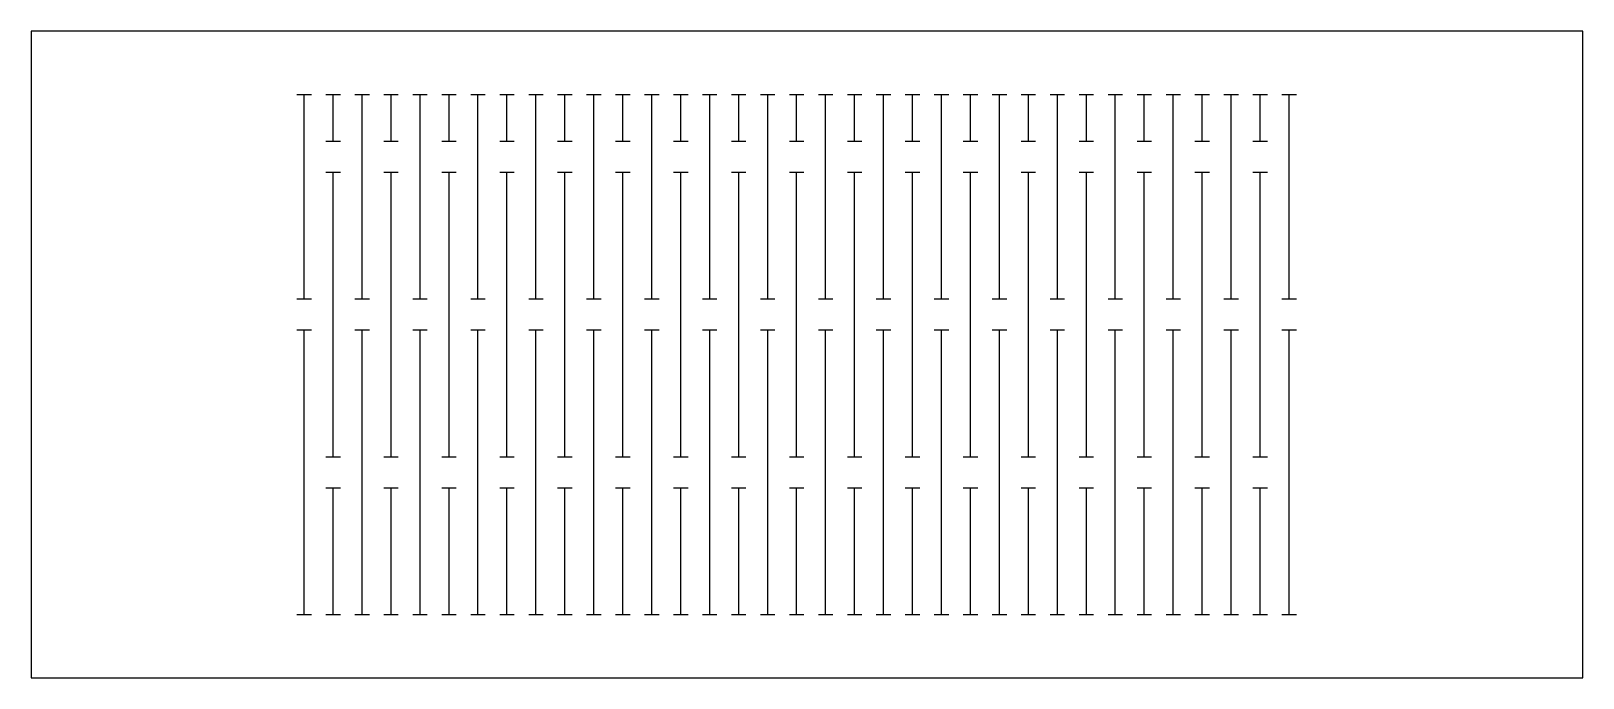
# Model space of a CAD drawing. Header units: millimetres. Extents: x 0 to 120, y 0 to 50.
import ezdxf

# ---------------------------------------------------------------- set-up
doc = ezdxf.new("R2010")
doc.units = ezdxf.units.MM
doc.layers.add('CUT', color=1, linetype='Continuous')

msp = doc.modelspace()

# ---------------------------------------------------------------- linework, layer by layer
at = {"layer": 'CUT'}
msp.add_lwpolyline([(120, 0), (120, 50), (0, 50), (0, 0), (120, 0)], close=True, dxfattribs=at)
for points in [[(20.56, 45.1), (21.68, 45.1)], [(21.12, 29.3), (21.12, 45.1)], [(22.8, 45.1), (23.92, 45.1)], [(23.36, 41.5), (23.36, 45.1)], [(25.04, 45.1), (26.16, 45.1)], [(25.6, 29.3), (25.6, 45.1)], [(27.28, 45.1), (28.4, 45.1)], [(27.84, 41.5), (27.84, 45.1)], [(29.52, 45.1), (30.64, 45.1)], [(30.08, 29.3), (30.08, 45.1)], [(31.76, 45.1), (32.88, 45.1)], [(32.32, 41.5), (32.32, 45.1)], [(34, 45.1), (35.12, 45.1)], [(34.56, 29.3), (34.56, 45.1)], [(36.24, 45.1), (37.36, 45.1)], [(36.8, 41.5), (36.8, 45.1)], [(38.48, 45.1), (39.6, 45.1)], [(39.04, 29.3), (39.04, 45.1)], [(40.72, 45.1), (41.84, 45.1)], [(41.28, 41.5), (41.28, 45.1)], [(42.96, 45.1), (44.08, 45.1)], [(43.52, 29.3), (43.52, 45.1)], [(45.2, 45.1), (46.32, 45.1)], [(45.76, 41.5), (45.76, 45.1)], [(47.44, 45.1), (48.56, 45.1)], [(48, 29.3), (48, 45.1)], [(49.68, 45.1), (50.8, 45.1)], [(50.24, 41.5), (50.24, 45.1)], [(51.92, 45.1), (53.04, 45.1)], [(52.48, 29.3), (52.48, 45.1)], [(54.16, 45.1), (55.28, 45.1)], [(54.72, 41.5), (54.72, 45.1)], [(56.4, 45.1), (57.52, 45.1)], [(56.96, 29.3), (56.96, 45.1)], [(58.64, 45.1), (59.76, 45.1)], [(59.2, 41.5), (59.2, 45.1)], [(60.88, 45.1), (62, 45.1)], [(61.44, 29.3), (61.44, 45.1)], [(63.12, 45.1), (64.24, 45.1)], [(63.68, 41.5), (63.68, 45.1)], [(65.36, 45.1), (66.48, 45.1)], [(65.92, 29.3), (65.92, 45.1)], [(67.6, 45.1), (68.72, 45.1)], [(68.16, 41.5), (68.16, 45.1)], [(69.84, 45.1), (70.96, 45.1)], [(70.4, 29.3), (70.4, 45.1)], [(72.08, 45.1), (73.2, 45.1)], [(72.64, 41.5), (72.64, 45.1)], [(74.32, 45.1), (75.44, 45.1)], [(74.88, 29.3), (74.88, 45.1)], [(76.56, 45.1), (77.68, 45.1)], [(77.12, 41.5), (77.12, 45.1)], [(78.8, 45.1), (79.92, 45.1)], [(79.36, 29.3), (79.36, 45.1)], [(81.04, 45.1), (82.16, 45.1)], [(81.6, 41.5), (81.6, 45.1)], [(83.28, 45.1), (84.4, 45.1)], [(83.84, 29.3), (83.84, 45.1)], [(85.52, 45.1), (86.64, 45.1)], [(86.08, 41.5), (86.08, 45.1)], [(87.76, 45.1), (88.88, 45.1)], [(88.32, 29.3), (88.32, 45.1)], [(90, 45.1), (91.12, 45.1)], [(90.56, 41.5), (90.56, 45.1)], [(92.24, 45.1), (93.36, 45.1)], [(92.8, 29.3), (92.8, 45.1)], [(94.48, 45.1), (95.6, 45.1)], [(95.04, 41.5), (95.04, 45.1)], [(96.72, 45.1), (97.84, 45.1)], [(97.28, 29.3), (97.28, 45.1)], [(22.8, 41.5), (23.92, 41.5)], [(27.28, 41.5), (28.4, 41.5)], [(31.76, 41.5), (32.88, 41.5)], [(36.24, 41.5), (37.36, 41.5)], [(40.72, 41.5), (41.84, 41.5)], [(45.2, 41.5), (46.32, 41.5)], [(49.68, 41.5), (50.8, 41.5)], [(54.16, 41.5), (55.28, 41.5)], [(58.64, 41.5), (59.76, 41.5)], [(63.12, 41.5), (64.24, 41.5)], [(67.6, 41.5), (68.72, 41.5)], [(72.08, 41.5), (73.2, 41.5)], [(76.56, 41.5), (77.68, 41.5)], [(81.04, 41.5), (82.16, 41.5)], [(85.52, 41.5), (86.64, 41.5)], [(90, 41.5), (91.12, 41.5)], [(94.48, 41.5), (95.6, 41.5)], [(22.8, 39.1), (23.92, 39.1)], [(23.36, 17.1), (23.36, 39.1)], [(27.28, 39.1), (28.4, 39.1)], [(27.84, 17.1), (27.84, 39.1)], [(31.76, 39.1), (32.88, 39.1)], [(32.32, 17.1), (32.32, 39.1)], [(36.24, 39.1), (37.36, 39.1)], [(36.8, 17.1), (36.8, 39.1)], [(40.72, 39.1), (41.84, 39.1)], [(41.28, 17.1), (41.28, 39.1)], [(45.2, 39.1), (46.32, 39.1)], [(45.76, 17.1), (45.76, 39.1)], [(49.68, 39.1), (50.8, 39.1)], [(50.24, 17.1), (50.24, 39.1)], [(54.16, 39.1), (55.28, 39.1)], [(54.72, 17.1), (54.72, 39.1)], [(58.64, 39.1), (59.76, 39.1)], [(59.2, 17.1), (59.2, 39.1)], [(63.12, 39.1), (64.24, 39.1)], [(63.68, 17.1), (63.68, 39.1)], [(67.6, 39.1), (68.72, 39.1)], [(68.16, 17.1), (68.16, 39.1)], [(72.08, 39.1), (73.2, 39.1)], [(72.64, 17.1), (72.64, 39.1)], [(76.56, 39.1), (77.68, 39.1)], [(77.12, 17.1), (77.12, 39.1)], [(81.04, 39.1), (82.16, 39.1)], [(81.6, 17.1), (81.6, 39.1)], [(85.52, 39.1), (86.64, 39.1)], [(86.08, 17.1), (86.08, 39.1)], [(90, 39.1), (91.12, 39.1)], [(90.56, 17.1), (90.56, 39.1)], [(94.48, 39.1), (95.6, 39.1)], [(95.04, 17.1), (95.04, 39.1)], [(20.56, 29.3), (21.68, 29.3)], [(25.04, 29.3), (26.16, 29.3)], [(29.52, 29.3), (30.64, 29.3)], [(34, 29.3), (35.12, 29.3)], [(38.48, 29.3), (39.6, 29.3)], [(42.96, 29.3), (44.08, 29.3)], [(47.44, 29.3), (48.56, 29.3)], [(51.92, 29.3), (53.04, 29.3)], [(56.4, 29.3), (57.52, 29.3)], [(60.88, 29.3), (62, 29.3)], [(65.36, 29.3), (66.48, 29.3)], [(69.84, 29.3), (70.96, 29.3)], [(74.32, 29.3), (75.44, 29.3)], [(78.8, 29.3), (79.92, 29.3)], [(83.28, 29.3), (84.4, 29.3)], [(87.76, 29.3), (88.88, 29.3)], [(92.24, 29.3), (93.36, 29.3)], [(96.72, 29.3), (97.84, 29.3)], [(20.56, 26.9), (21.68, 26.9)], [(21.12, 4.9), (21.12, 26.9)], [(25.04, 26.9), (26.16, 26.9)], [(25.6, 4.9), (25.6, 26.9)], [(29.52, 26.9), (30.64, 26.9)], [(30.08, 4.9), (30.08, 26.9)], [(34, 26.9), (35.12, 26.9)], [(34.56, 4.9), (34.56, 26.9)], [(38.48, 26.9), (39.6, 26.9)], [(39.04, 4.9), (39.04, 26.9)], [(42.96, 26.9), (44.08, 26.9)], [(43.52, 4.9), (43.52, 26.9)], [(47.44, 26.9), (48.56, 26.9)], [(48, 4.9), (48, 26.9)], [(51.92, 26.9), (53.04, 26.9)], [(52.48, 4.9), (52.48, 26.9)], [(56.4, 26.9), (57.52, 26.9)], [(56.96, 4.9), (56.96, 26.9)], [(60.88, 26.9), (62, 26.9)], [(61.44, 4.9), (61.44, 26.9)], [(65.36, 26.9), (66.48, 26.9)], [(65.92, 4.9), (65.92, 26.9)], [(69.84, 26.9), (70.96, 26.9)], [(70.4, 4.9), (70.4, 26.9)], [(74.32, 26.9), (75.44, 26.9)], [(74.88, 4.9), (74.88, 26.9)], [(78.8, 26.9), (79.92, 26.9)], [(79.36, 4.9), (79.36, 26.9)], [(83.28, 26.9), (84.4, 26.9)], [(83.84, 4.9), (83.84, 26.9)], [(87.76, 26.9), (88.88, 26.9)], [(88.32, 4.9), (88.32, 26.9)], [(92.24, 26.9), (93.36, 26.9)], [(92.8, 4.9), (92.8, 26.9)], [(96.72, 26.9), (97.84, 26.9)], [(97.28, 4.9), (97.28, 26.9)], [(22.8, 17.1), (23.92, 17.1)], [(27.28, 17.1), (28.4, 17.1)], [(31.76, 17.1), (32.88, 17.1)], [(36.24, 17.1), (37.36, 17.1)], [(40.72, 17.1), (41.84, 17.1)], [(45.2, 17.1), (46.32, 17.1)], [(49.68, 17.1), (50.8, 17.1)], [(54.16, 17.1), (55.28, 17.1)], [(58.64, 17.1), (59.76, 17.1)], [(63.12, 17.1), (64.24, 17.1)], [(67.6, 17.1), (68.72, 17.1)], [(72.08, 17.1), (73.2, 17.1)], [(76.56, 17.1), (77.68, 17.1)], [(81.04, 17.1), (82.16, 17.1)], [(85.52, 17.1), (86.64, 17.1)], [(90, 17.1), (91.12, 17.1)], [(94.48, 17.1), (95.6, 17.1)], [(22.8, 14.7), (23.92, 14.7)], [(23.36, 4.9), (23.36, 14.7)], [(27.28, 14.7), (28.4, 14.7)], [(27.84, 4.9), (27.84, 14.7)], [(31.76, 14.7), (32.88, 14.7)], [(32.32, 4.9), (32.32, 14.7)], [(36.24, 14.7), (37.36, 14.7)], [(36.8, 4.9), (36.8, 14.7)], [(40.72, 14.7), (41.84, 14.7)], [(41.28, 4.9), (41.28, 14.7)], [(45.2, 14.7), (46.32, 14.7)], [(45.76, 4.9), (45.76, 14.7)], [(49.68, 14.7), (50.8, 14.7)], [(50.24, 4.9), (50.24, 14.7)], [(54.16, 14.7), (55.28, 14.7)], [(54.72, 4.9), (54.72, 14.7)], [(58.64, 14.7), (59.76, 14.7)], [(59.2, 4.9), (59.2, 14.7)], [(63.12, 14.7), (64.24, 14.7)], [(63.68, 4.9), (63.68, 14.7)], [(67.6, 14.7), (68.72, 14.7)], [(68.16, 4.9), (68.16, 14.7)], [(72.08, 14.7), (73.2, 14.7)], [(72.64, 4.9), (72.64, 14.7)], [(76.56, 14.7), (77.68, 14.7)], [(77.12, 4.9), (77.12, 14.7)], [(81.04, 14.7), (82.16, 14.7)], [(81.6, 4.9), (81.6, 14.7)], [(85.52, 14.7), (86.64, 14.7)], [(86.08, 4.9), (86.08, 14.7)], [(90, 14.7), (91.12, 14.7)], [(90.56, 4.9), (90.56, 14.7)], [(94.48, 14.7), (95.6, 14.7)], [(95.04, 4.9), (95.04, 14.7)], [(20.56, 4.9), (21.68, 4.9)], [(22.8, 4.9), (23.92, 4.9)], [(25.04, 4.9), (26.16, 4.9)], [(27.28, 4.9), (28.4, 4.9)], [(29.52, 4.9), (30.64, 4.9)], [(31.76, 4.9), (32.88, 4.9)], [(34, 4.9), (35.12, 4.9)], [(36.24, 4.9), (37.36, 4.9)], [(38.48, 4.9), (39.6, 4.9)], [(40.72, 4.9), (41.84, 4.9)], [(42.96, 4.9), (44.08, 4.9)], [(45.2, 4.9), (46.32, 4.9)], [(47.44, 4.9), (48.56, 4.9)], [(49.68, 4.9), (50.8, 4.9)], [(51.92, 4.9), (53.04, 4.9)], [(54.16, 4.9), (55.28, 4.9)], [(56.4, 4.9), (57.52, 4.9)], [(58.64, 4.9), (59.76, 4.9)], [(60.88, 4.9), (62, 4.9)], [(63.12, 4.9), (64.24, 4.9)], [(65.36, 4.9), (66.48, 4.9)], [(67.6, 4.9), (68.72, 4.9)], [(69.84, 4.9), (70.96, 4.9)], [(72.08, 4.9), (73.2, 4.9)], [(74.32, 4.9), (75.44, 4.9)], [(76.56, 4.9), (77.68, 4.9)], [(78.8, 4.9), (79.92, 4.9)], [(81.04, 4.9), (82.16, 4.9)], [(83.28, 4.9), (84.4, 4.9)], [(85.52, 4.9), (86.64, 4.9)], [(87.76, 4.9), (88.88, 4.9)], [(90, 4.9), (91.12, 4.9)], [(92.24, 4.9), (93.36, 4.9)], [(94.48, 4.9), (95.6, 4.9)], [(96.72, 4.9), (97.84, 4.9)]]:
    msp.add_lwpolyline(points, dxfattribs=at)

doc.saveas('drawing.dxf')
